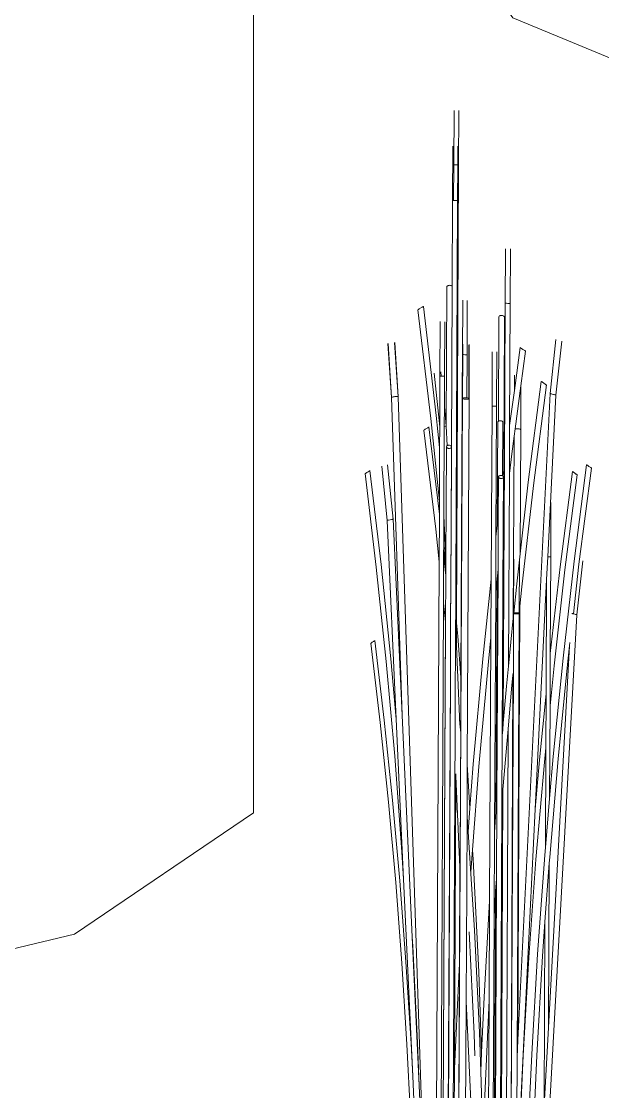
# Model space of a CAD drawing. Header units: inches. Extents: x 249 to 1192, y -18 to 440.
# Drawn here: x 629.388 to 630.374, y 181.661 to 183.476 of the extents above; entities that cross this region are included whole.
import ezdxf

# ---------------------------------------------------------------- set-up
doc = ezdxf.new("R2010")
doc.units = ezdxf.units.IN
doc.header["$MEASUREMENT"] = 0
doc.layers.add('DINDING', color=6, linetype='Continuous', lineweight=0)
doc.layers.add('VEGETASI', color=60, linetype='Continuous', lineweight=0)

# ---------------------------------------------------------------- blocks, each defined once
blk = doc.blocks.new('tanaman2')
for p, q in [((605.1202, 357.571), (605.1198, 357.4787)), ((605.1285, 357.5708), (605.1281, 357.4785)), ((605.1184, 357.5106), (605.1179, 357.4183)), ((605.1267, 357.5104), (605.1266, 357.4785)), ((605.1195, 357.4183), (605.1198, 357.4787)), ((605.1198, 357.4787), (605.1199, 357.4787)), ((605.1199, 357.4787), (605.1203, 357.4787)), ((605.1203, 357.4787), (605.121, 357.4787)), ((605.121, 357.4787), (605.1219, 357.4787)), ((605.1219, 357.4787), (605.1239, 357.4786)), ((605.126, 357.4786), (605.1239, 357.4786)), ((605.1244, 356.702), (605.1281, 357.4785)), ((605.126, 357.4786), (605.1266, 357.4785)), ((605.1266, 357.4785), (605.1263, 357.4181)), ((605.1266, 357.4785), (605.1269, 357.4785)), ((605.1269, 357.4785), (605.1275, 357.4785)), ((605.1275, 357.4785), (605.128, 357.4785)), ((605.128, 357.4785), (605.1281, 357.4785)), ((605.1173, 357.2726), (605.1179, 357.4183)), ((605.1179, 357.4183), (605.1181, 357.4183)), ((605.1181, 357.4183), (605.1185, 357.4183)), ((605.1185, 357.4183), (605.1192, 357.4183)), ((605.1192, 357.4183), (605.1195, 357.4183)), ((605.1195, 357.4183), (605.12, 357.4182)), ((605.1221, 357.4182), (605.12, 357.4182)), ((605.1242, 357.4181), (605.1221, 357.4182)), ((605.1226, 356.643), (605.1263, 357.4181)), ((605.1242, 357.4181), (605.1251, 357.4181)), ((605.1251, 357.4181), (605.1257, 357.4181)), ((605.1257, 357.4181), (605.1261, 357.4181)), ((605.1261, 357.4181), (605.1263, 357.4181)), ((605.2076, 357.3363), (605.2072, 357.244)), ((605.216, 357.3361), (605.2155, 357.2438)), ((605.1081, 357.2715), (605.107, 357.0364)), ((605.1081, 357.2715), (605.1082, 357.2723)), ((605.1082, 357.2723), (605.1087, 357.2731)), ((605.1087, 357.2731), (605.1095, 357.2737)), ((605.1095, 357.2737), (605.1105, 357.2742)), ((605.1105, 357.2742), (605.1117, 357.2744)), ((605.1117, 357.2744), (605.1129, 357.2745)), ((605.1129, 357.2745), (605.1142, 357.2744)), ((605.1142, 357.2744), (605.1153, 357.274)), ((605.1153, 357.274), (605.1163, 357.2735)), ((605.1153, 356.8569), (605.1173, 357.2726)), ((605.1163, 357.2735), (605.1171, 357.2728)), ((605.1171, 357.2728), (605.1173, 357.2726)), ((605.0648, 357.2366), (605.0612, 357.2344)), ((605.0659, 357.2373), (605.0648, 357.2366)), ((605.0669, 357.2379), (605.0659, 357.2373)), ((605.0669, 357.2379), (605.0676, 357.2384)), ((605.0676, 357.2384), (605.0681, 357.2387)), ((605.0681, 357.2387), (605.0682, 357.2388)), ((605.0901, 357.0539), (605.0682, 357.2388)), ((605.1349, 357.2493), (605.1345, 357.1569)), ((605.1428, 357.249), (605.1423, 357.1567)), ((605.2059, 356.9699), (605.2072, 357.244)), ((605.2072, 357.244), (605.2073, 357.244)), ((605.2073, 357.244), (605.2078, 357.244)), ((605.2078, 357.244), (605.2084, 357.244)), ((605.2084, 357.244), (605.2093, 357.244)), ((605.2093, 357.244), (605.2114, 357.2439)), ((605.2134, 357.2438), (605.2114, 357.2439)), ((605.2134, 357.2438), (605.2143, 357.2438)), ((605.2143, 357.2438), (605.215, 357.2438)), ((605.2145, 357.0366), (605.2155, 357.2438)), ((605.215, 357.2438), (605.2154, 357.2438)), ((605.2154, 357.2438), (605.2155, 357.2438)), ((605.0589, 357.2329), (605.0591, 357.233)), ((605.0808, 357.0484), (605.0589, 357.2329)), ((605.0591, 357.233), (605.0595, 357.2333)), ((605.0595, 357.2333), (605.0602, 357.2337)), ((605.0595, 357.2333), (605.0595, 357.2333)), ((605.0602, 357.2337), (605.0603, 357.2338)), ((605.0612, 357.2344), (605.0603, 357.2338)), ((605.1956, 357.0441), (605.1964, 357.2205)), ((605.1964, 357.2205), (605.1965, 357.2213)), ((605.1965, 357.2213), (605.197, 357.222)), ((605.197, 357.222), (605.1978, 357.2226)), ((605.1978, 357.2226), (605.1988, 357.2231)), ((605.1988, 357.2231), (605.2, 357.2234)), ((605.2, 357.2234), (605.2012, 357.2234)), ((605.2012, 357.2234), (605.2025, 357.2233)), ((605.2025, 357.2233), (605.2036, 357.223)), ((605.2036, 357.223), (605.2046, 357.2224)), ((605.2046, 357.2224), (605.2054, 357.2218)), ((605.2049, 356.9614), (605.206, 357.2202)), ((605.2054, 357.2218), (605.2059, 357.221)), ((605.2059, 357.221), (605.206, 357.2202)), ((605.0968, 357.2129), (605.0964, 357.1206)), ((605.1045, 357.2127), (605.104, 357.1204)), ((605.2932, 357.1826), (605.2831, 357.0911)), ((605.008, 357.1761), (605.0141, 357.0841)), ((605.0085, 357.176), (605.0141, 357.0841)), ((605.0191, 357.1775), (605.0252, 357.0855)), ((605.0196, 357.1774), (605.0252, 357.0855)), ((605.1344, 357.1731), (605.134, 357.0813)), ((605.135, 357.1746), (605.1349, 357.1569)), ((605.1455, 357.1728), (605.1451, 357.0829)), ((605.1461, 357.1742), (605.1457, 357.0824)), ((605.2226, 357.0959), (605.2325, 357.169)), ((605.2325, 357.169), (605.2326, 357.1689)), ((605.2326, 357.1689), (605.2331, 357.1686)), ((605.2331, 357.1686), (605.2338, 357.1681)), ((605.2338, 357.1681), (605.2348, 357.1675)), ((605.2338, 357.104), (605.2417, 357.1628)), ((605.2371, 357.1659), (605.2348, 357.1675)), ((605.2394, 357.1644), (605.2371, 357.1659)), ((605.2394, 357.1644), (605.2404, 357.1638)), ((605.2404, 357.1638), (605.2411, 357.1633)), ((605.2411, 357.1633), (605.2416, 357.163)), ((605.2416, 357.163), (605.2417, 357.1628)), ((605.303, 357.1799), (605.2929, 357.0883)), ((605.1342, 357.0816), (605.1345, 357.1569)), ((605.1345, 357.1569), (605.1346, 357.1569)), ((605.1349, 357.1569), (605.1345, 357.0827)), ((605.1346, 357.1569), (605.1349, 357.1569)), ((605.1349, 357.1569), (605.135, 357.1569)), ((605.135, 357.1569), (605.1357, 357.1569)), ((605.1357, 357.1569), (605.1365, 357.1569)), ((605.1384, 357.1568), (605.1365, 357.1569)), ((605.1404, 357.1568), (605.1384, 357.1568)), ((605.1404, 357.1568), (605.1412, 357.1568)), ((605.1412, 357.1568), (605.1418, 357.1567)), ((605.1418, 357.1567), (605.1422, 357.1567)), ((605.142, 357.0836), (605.1423, 357.1567)), ((605.1422, 357.1567), (605.1423, 357.1567)), ((605.1851, 357.1618), (605.1847, 357.0695)), ((605.1928, 357.1616), (605.1923, 357.0693)), ((605.0978, 357.1278), (605.0985, 357.1205)), ((605.0868, 357.1256), (605.096, 357.0344)), ((605.096, 357.0344), (605.0964, 357.1206)), ((605.0964, 357.1206), (605.0965, 357.1206)), ((605.0965, 357.1206), (605.0969, 357.1206)), ((605.0969, 357.1206), (605.0975, 357.1206)), ((605.0975, 357.1206), (605.0983, 357.1205)), ((605.0983, 357.1205), (605.0985, 357.1205)), ((605.1002, 357.1205), (605.0985, 357.1205)), ((605.1021, 357.1204), (605.1002, 357.1205)), ((605.1021, 357.1204), (605.1029, 357.1204)), ((605.1029, 357.1204), (605.1035, 357.1204)), ((605.1035, 357.1204), (605.1039, 357.1204)), ((605.1038, 357.0684), (605.104, 357.1204)), ((605.1039, 357.1204), (605.104, 357.1204)), ((605.2227, 357.122), (605.2226, 357.0959)), ((605.2463, 356.9408), (605.2683, 357.1115)), ((605.2683, 357.1115), (605.2685, 357.1114)), ((605.2685, 357.1114), (605.2689, 357.1111)), ((605.2689, 357.1111), (605.2696, 357.1107)), ((605.2696, 357.1107), (605.2705, 357.1101)), ((605.2726, 357.1086), (605.2705, 357.1101)), ((605.2748, 357.1071), (605.2726, 357.1086)), ((605.2145, 357.0366), (605.2226, 357.0959)), ((605.2239, 357.031), (605.2338, 357.104)), ((605.2831, 357.0911), (605.2286, 355.9943)), ((605.2338, 357.104), (605.2334, 357.0299)), ((605.255, 356.9351), (605.2769, 357.1055)), ((605.2748, 357.1071), (605.2757, 357.1064)), ((605.2757, 357.1064), (605.2763, 357.1059)), ((605.2763, 357.1059), (605.2768, 357.1056)), ((605.2768, 357.1056), (605.2769, 357.1055)), ((605.2831, 357.0911), (605.2833, 357.091)), ((605.2833, 357.091), (605.2837, 357.0909)), ((605.2837, 357.0909), (605.2845, 357.0907)), ((605.2845, 357.0907), (605.2855, 357.0904)), ((605.2855, 357.0904), (605.2867, 357.0901)), ((605.2867, 357.0901), (605.2893, 357.0894)), ((605.2893, 357.0894), (605.2904, 357.0891)), ((605.0141, 357.0841), (605.0144, 357.0843)), ((605.0141, 357.0841), (605.032, 356.5456)), ((605.0144, 357.0843), (605.015, 357.0846)), ((605.015, 357.0846), (605.016, 357.0849)), ((605.016, 357.0849), (605.0172, 357.0852)), ((605.0172, 357.0852), (605.0185, 357.0855)), ((605.0185, 357.0855), (605.02, 357.0857)), ((605.02, 357.0857), (605.0214, 357.0858)), ((605.0214, 357.0858), (605.0227, 357.0859)), ((605.0227, 357.0859), (605.0238, 357.0859)), ((605.0238, 357.0859), (605.0246, 357.0858)), ((605.0246, 357.0858), (605.0251, 357.0857)), ((605.0251, 357.0857), (605.0252, 357.0855)), ((605.0252, 357.0855), (605.0719, 355.6769)), ((605.1345, 357.0827), (605.1254, 355.1901)), ((605.134, 357.0813), (605.1318, 356.6097)), ((605.1319, 356.608), (605.1342, 357.0816)), ((605.134, 357.0813), (605.1342, 357.0816)), ((605.1345, 357.0827), (605.1347, 357.083)), ((605.1347, 357.0824), (605.1345, 357.0827)), ((605.1347, 357.083), (605.1353, 357.0833)), ((605.1353, 357.0821), (605.1347, 357.0824)), ((605.1353, 357.0833), (605.1361, 357.0835)), ((605.1361, 357.0818), (605.1353, 357.0821)), ((605.1361, 357.0835), (605.1373, 357.0837)), ((605.1373, 357.0816), (605.1361, 357.0818)), ((605.1373, 357.0837), (605.1386, 357.0837)), ((605.1387, 357.0814), (605.1373, 357.0816)), ((605.1386, 357.0837), (605.1401, 357.0837)), ((605.1401, 357.0814), (605.1387, 357.0814)), ((605.1401, 357.0837), (605.1415, 357.0837)), ((605.1415, 357.0814), (605.1401, 357.0814)), ((605.1415, 357.0837), (605.142, 357.0836)), ((605.1429, 357.0814), (605.1415, 357.0814)), ((605.142, 357.0836), (605.1429, 357.0835)), ((605.1457, 357.0824), (605.1427, 356.4617)), ((605.1429, 357.0835), (605.144, 357.0833)), ((605.144, 357.0816), (605.1429, 357.0814)), ((605.144, 357.0833), (605.1449, 357.083)), ((605.1449, 357.0818), (605.144, 357.0816)), ((605.1449, 357.083), (605.1451, 357.0829)), ((605.1455, 357.0821), (605.1449, 357.0818)), ((605.1451, 357.0829), (605.1455, 357.0827)), ((605.1455, 357.0827), (605.1457, 357.0824)), ((605.1457, 357.0824), (605.1455, 357.0821)), ((605.2929, 357.0883), (605.2793, 356.8141)), ((605.2904, 357.0891), (605.2915, 357.0888)), ((605.2915, 357.0888), (605.2922, 357.0885)), ((605.2922, 357.0885), (605.2927, 357.0884)), ((605.2927, 357.0884), (605.2929, 357.0883)), ((605.0958, 356.9992), (605.0901, 357.0539)), ((605.1036, 357.035), (605.1038, 357.0684)), ((605.1038, 357.0684), (605.107, 357.0364)), ((605.1833, 356.7763), (605.1847, 357.0695)), ((605.1847, 357.0695), (605.1848, 357.0695)), ((605.1848, 357.0695), (605.1852, 357.0695)), ((605.1852, 357.0695), (605.1858, 357.0695)), ((605.1858, 357.0695), (605.1866, 357.0695)), ((605.1866, 357.0695), (605.1885, 357.0694)), ((605.1904, 357.0694), (605.1885, 357.0694)), ((605.1904, 357.0694), (605.1912, 357.0693)), ((605.1912, 357.0693), (605.1918, 357.0693)), ((605.1913, 356.8482), (605.1923, 357.0693)), ((605.1918, 357.0693), (605.1922, 357.0693)), ((605.1922, 357.0693), (605.1923, 357.0693)), ((605.0954, 356.908), (605.0808, 357.0484)), ((605.1029, 356.8839), (605.1036, 357.035)), ((605.1043, 357.0352), (605.1036, 357.035)), ((605.1055, 357.0354), (605.1043, 357.0352)), ((605.1064, 357.0355), (605.1055, 357.0354)), ((605.1064, 357.0355), (605.1069, 357.0356)), ((605.1069, 357.0356), (605.107, 357.0357)), ((605.107, 357.0357), (605.107, 357.0364)), ((605.107, 357.0364), (605.1071, 357.0357)), ((605.107, 357.0357), (605.1071, 357.0357)), ((605.1071, 357.0357), (605.1086, 357.0026)), ((605.1936, 356.8678), (605.1944, 357.0423)), ((605.1944, 357.0423), (605.1946, 357.043)), ((605.1946, 357.043), (605.195, 357.0437)), ((605.195, 357.0437), (605.1956, 357.0441)), ((605.1956, 357.0441), (605.1957, 357.0442)), ((605.1957, 357.0442), (605.1966, 357.0446)), ((605.1966, 357.0446), (605.1977, 357.0449)), ((605.1977, 357.0449), (605.1988, 357.0449)), ((605.1988, 357.0449), (605.1999, 357.0448)), ((605.1999, 357.0448), (605.201, 357.0445)), ((605.201, 357.0445), (605.2019, 357.044)), ((605.2019, 357.044), (605.2026, 357.0434)), ((605.2026, 357.0434), (605.203, 357.0427)), ((605.2027, 356.9515), (605.2031, 357.042)), ((605.203, 357.0427), (605.2031, 357.042)), ((605.2142, 356.9555), (605.2145, 357.0366)), ((605.0692, 357.029), (605.0694, 357.0291)), ((605.0891, 356.8611), (605.0692, 357.029)), ((605.0694, 357.0291), (605.0698, 357.0294)), ((605.0698, 357.0294), (605.0705, 357.0298)), ((605.0705, 357.0298), (605.0714, 357.0303)), ((605.0705, 357.0298), (605.0705, 357.0298)), ((605.0724, 357.031), (605.0714, 357.0304)), ((605.0714, 357.0303), (605.0714, 357.0304)), ((605.0724, 357.031), (605.0746, 357.0324)), ((605.0756, 357.033), (605.0746, 357.0324)), ((605.0756, 357.033), (605.0765, 357.0336)), ((605.0772, 357.034), (605.0765, 357.0336)), ((605.0765, 357.0336), (605.0765, 357.0336)), ((605.0772, 357.034), (605.0776, 357.0343)), ((605.0776, 357.0343), (605.0777, 357.0344)), ((605.0953, 356.8862), (605.0777, 357.0344)), ((605.0958, 356.9992), (605.096, 357.0344)), ((605.2182, 356.9888), (605.2222, 357.0187)), ((605.2222, 357.0187), (605.2208, 356.71)), ((605.2222, 357.0187), (605.2239, 357.031)), ((605.2239, 357.0311), (605.2251, 357.0312)), ((605.2239, 357.031), (605.2239, 357.0311)), ((605.2251, 357.0312), (605.2264, 357.0313)), ((605.2264, 357.0313), (605.2279, 357.0313)), ((605.2279, 357.0313), (605.2293, 357.0312)), ((605.2293, 357.0312), (605.2306, 357.0311)), ((605.2306, 357.0311), (605.2318, 357.0308)), ((605.2318, 357.0308), (605.2327, 357.0305)), ((605.2334, 357.0299), (605.2324, 356.8193)), ((605.2327, 357.0305), (605.2332, 357.0302)), ((605.2332, 357.0302), (605.2334, 357.0299)), ((605.0954, 356.908), (605.0958, 356.9992)), ((605.1074, 357.0007), (605.1064, 356.8077)), ((605.1074, 357.0007), (605.1075, 357.0014)), ((605.1075, 357), (605.1074, 357.0007)), ((605.1075, 357.0014), (605.108, 357.0021)), ((605.1079, 356.9994), (605.1075, 357)), ((605.1086, 356.9988), (605.1079, 356.9994)), ((605.108, 357.0021), (605.1086, 357.0026)), ((605.1086, 357.0026), (605.1095, 357.003)), ((605.1095, 356.9983), (605.1086, 356.9988)), ((605.1095, 357.003), (605.1105, 357.0032)), ((605.1105, 357.0032), (605.1116, 357.0033)), ((605.1116, 357.0033), (605.1127, 357.0032)), ((605.1127, 357.0032), (605.1138, 357.0029)), ((605.1138, 357.0029), (605.1147, 357.0024)), ((605.1153, 356.9991), (605.1146, 356.9986)), ((605.1147, 357.0024), (605.1153, 357.0018)), ((605.1152, 356.8593), (605.1159, 357.0005)), ((605.1153, 357.0018), (605.1157, 357.0012)), ((605.1157, 356.9998), (605.1153, 356.9991)), ((605.1157, 357.0012), (605.1159, 357.0005)), ((605.1159, 357.0005), (605.1157, 356.9998)), ((605.1105, 356.998), (605.1095, 356.9983)), ((605.1116, 356.9979), (605.1105, 356.998)), ((605.1127, 356.998), (605.1116, 356.9979)), ((605.1138, 356.9982), (605.1127, 356.998)), ((605.1146, 356.9986), (605.1138, 356.9982)), ((605.2142, 356.9555), (605.2182, 356.9888)), ((604.9975, 356.968), (605.0068, 356.8759)), ((605.0074, 356.9699), (605.0167, 356.8778)), ((605.2049, 356.9614), (605.2059, 356.9699)), ((605.2055, 356.8833), (605.2059, 356.9699)), ((605.324, 356.8069), (605.345, 356.9703)), ((605.3323, 356.8015), (605.3533, 356.9646)), ((605.345, 356.9703), (605.3452, 356.9702)), ((605.3452, 356.9702), (605.3456, 356.9699)), ((605.3456, 356.9699), (605.3462, 356.9695)), ((605.3462, 356.9695), (605.3471, 356.9689)), ((605.3492, 356.9675), (605.3471, 356.9689)), ((605.3512, 356.966), (605.3492, 356.9675)), ((605.3512, 356.966), (605.3521, 356.9654)), ((605.3521, 356.9654), (605.3527, 356.965)), ((605.3527, 356.965), (605.3531, 356.9647)), ((605.3531, 356.9647), (605.3533, 356.9646)), ((604.9695, 356.9551), (604.9697, 356.9552)), ((604.9883, 356.7964), (604.9695, 356.9551)), ((604.9697, 356.9552), (604.9701, 356.9554)), ((604.9701, 356.9554), (604.9707, 356.9558)), ((604.9707, 356.9558), (604.9715, 356.9564)), ((604.9715, 356.9564), (604.9725, 356.957)), ((604.9715, 356.9564), (604.9715, 356.9564)), ((604.9735, 356.9577), (604.9725, 356.957)), ((604.9725, 356.957), (604.9725, 356.957)), ((604.9746, 356.9583), (604.9735, 356.9577)), ((604.9746, 356.9583), (604.9764, 356.9594)), ((604.9764, 356.9594), (604.977, 356.9598)), ((604.977, 356.9598), (604.9774, 356.9601)), ((604.9774, 356.9601), (604.9775, 356.9602)), ((604.9964, 356.8012), (604.9775, 356.9602)), ((605.1953, 356.8819), (605.1957, 356.9496)), ((605.1957, 356.9496), (605.1958, 356.9503)), ((605.1958, 356.9489), (605.1957, 356.9496)), ((605.1958, 356.9503), (605.1962, 356.951)), ((605.1962, 356.9483), (605.1958, 356.9489)), ((605.1962, 356.951), (605.1969, 356.9515)), ((605.1969, 356.9477), (605.1962, 356.9483)), ((605.1969, 356.9515), (605.1978, 356.9519)), ((605.1978, 356.9472), (605.1969, 356.9477)), ((605.1978, 356.9519), (605.1988, 356.9522)), ((605.1988, 356.9469), (605.1978, 356.9472)), ((605.1988, 356.9522), (605.1999, 356.9522)), ((605.1999, 356.9468), (605.1988, 356.9469)), ((605.1999, 356.9522), (605.201, 356.9521)), ((605.201, 356.9469), (605.1999, 356.9468)), ((605.201, 356.9521), (605.2021, 356.9518)), ((605.2021, 356.9471), (605.201, 356.9469)), ((605.2021, 356.9518), (605.2027, 356.9515)), ((605.2029, 356.9475), (605.2021, 356.9471)), ((605.2027, 356.9515), (605.2029, 356.9513)), ((605.2029, 356.9513), (605.2036, 356.9508)), ((605.2036, 356.9481), (605.2029, 356.9475)), ((605.2036, 356.9508), (605.2049, 356.9614)), ((605.2036, 356.9508), (605.204, 356.9501)), ((605.204, 356.9487), (605.2036, 356.9481)), ((605.2038, 356.8691), (605.2042, 356.9494)), ((605.204, 356.9501), (605.2042, 356.9494)), ((605.2042, 356.9494), (605.204, 356.9487)), ((605.2126, 356.6285), (605.2142, 356.9555)), ((605.3003, 356.7972), (605.3211, 356.9588)), ((605.3085, 356.7919), (605.3293, 356.9531)), ((605.3211, 356.9588), (605.3213, 356.9587)), ((605.3213, 356.9587), (605.3217, 356.9584)), ((605.3217, 356.9584), (605.3223, 356.958)), ((605.3223, 356.958), (605.3232, 356.9574)), ((605.3252, 356.956), (605.3232, 356.9574)), ((605.3272, 356.9545), (605.3252, 356.956)), ((605.3272, 356.9545), (605.3281, 356.954)), ((605.3281, 356.954), (605.3287, 356.9535)), ((605.3287, 356.9535), (605.3291, 356.9532)), ((605.3291, 356.9532), (605.3293, 356.9531)), ((605.2324, 356.8193), (605.2463, 356.9408)), ((605.2354, 356.7634), (605.255, 356.9351)), ((605.0953, 356.8862), (605.0954, 356.908)), ((605.2847, 356.9063), (605.2843, 356.814)), ((605.0068, 356.8759), (605.007, 356.8759)), ((605.0068, 356.8759), (605.0223, 356.539)), ((605.007, 356.8759), (605.0074, 356.876)), ((605.0075, 356.876), (605.0074, 356.876)), ((605.0082, 356.8762), (605.0075, 356.876)), ((605.0093, 356.8764), (605.0082, 356.8762)), ((605.0093, 356.8764), (605.0118, 356.8769)), ((605.0118, 356.8769), (605.0142, 356.8774)), ((605.0153, 356.8775), (605.0142, 356.8774)), ((605.0161, 356.8777), (605.0153, 356.8775)), ((605.0161, 356.8777), (605.0166, 356.8778)), ((605.0166, 356.8778), (605.0167, 356.8778)), ((605.0167, 356.8778), (605.032, 356.5456)), ((605.0949, 356.8058), (605.0953, 356.8862)), ((605.1027, 356.8339), (605.1029, 356.8839)), ((605.1029, 356.8839), (605.1064, 356.8077)), ((605.1936, 356.8678), (605.1953, 356.8819)), ((605.1949, 356.7924), (605.1953, 356.8819)), ((605.2045, 356.8749), (605.2029, 356.5207)), ((605.2038, 356.5319), (605.2055, 356.8833)), ((605.2038, 356.8691), (605.2045, 356.8749)), ((605.2045, 356.8749), (605.2055, 356.8833)), ((605.0949, 356.8058), (605.0891, 356.8611)), ((605.1144, 356.6947), (605.1152, 356.8593)), ((605.1145, 356.6928), (605.1153, 356.8569)), ((605.1152, 356.8593), (605.1153, 356.8569)), ((605.1913, 356.8482), (605.1936, 356.8678)), ((605.2038, 356.8691), (605.202, 356.5108)), ((605.1909, 356.7539), (605.1913, 356.8482)), ((605.1022, 356.7354), (605.1026, 356.8184)), ((605.1026, 356.8184), (605.1027, 356.8339)), ((605.1059, 356.7869), (605.1026, 356.8184)), ((605.1059, 356.7978), (605.1027, 356.8339)), ((605.2313, 356.8088), (605.2324, 356.8193)), ((605.0131, 356.6409), (604.9964, 356.8012)), ((605.088, 355.3272), (605.0949, 356.8058)), ((605.1064, 356.7932), (605.1064, 356.8077)), ((605.2218, 356.8102), (605.2213, 356.7184)), ((605.2266, 356.7684), (605.2313, 356.8088)), ((605.2313, 356.8088), (605.2308, 356.7181)), ((605.2313, 356.8099), (605.2313, 356.8088)), ((605.2793, 356.8141), (605.2774, 356.7756)), ((605.2809, 356.8141), (605.2793, 356.8141)), ((605.2826, 356.814), (605.2809, 356.8141)), ((605.2826, 356.814), (605.2833, 356.814)), ((605.2833, 356.814), (605.2838, 356.814)), ((605.2835, 356.6503), (605.2843, 356.814)), ((605.2838, 356.814), (605.2842, 356.814)), ((605.2842, 356.814), (605.2843, 356.814)), ((605.3052, 356.642), (605.324, 356.8069)), ((605.3227, 356.7175), (605.3323, 356.8015)), ((605.3389, 356.8074), (605.3288, 356.7159)), ((605.005, 356.6367), (604.9883, 356.7964)), ((605.1059, 356.7869), (605.1059, 356.7978)), ((605.1064, 356.7932), (605.1059, 356.7978)), ((605.1063, 356.783), (605.1059, 356.7869)), ((605.1059, 356.7002), (605.1063, 356.783)), ((605.1063, 356.783), (605.1064, 356.7932)), ((605.1949, 356.7924), (605.193, 356.4031)), ((605.1932, 356.7765), (605.1949, 356.7924)), ((605.2835, 356.6503), (605.3003, 356.7972)), ((605.2899, 356.6294), (605.3085, 356.7919)), ((605.1691, 356.6411), (605.1833, 356.7763)), ((605.1828, 356.6775), (605.1833, 356.7763)), ((605.1909, 356.7539), (605.1932, 356.7765)), ((605.1932, 356.7765), (605.1914, 356.3816)), ((605.2217, 356.7187), (605.2266, 356.7684)), ((605.232, 356.7302), (605.2354, 356.7634)), ((605.2774, 356.7756), (605.258, 356.3863)), ((605.2765, 356.5819), (605.2774, 356.7756)), ((605.1889, 356.347), (605.1909, 356.7539)), ((605.095, 355.1901), (605.1022, 356.7354)), ((605.1055, 356.7038), (605.1022, 356.7354)), ((605.232, 356.7302), (605.2286, 355.9943)), ((605.2308, 356.7181), (605.232, 356.7302)), ((605.2126, 356.6285), (605.2208, 356.71)), ((605.2208, 356.71), (605.2213, 356.7153)), ((605.2213, 356.7153), (605.2209, 356.6185)), ((605.2213, 356.7184), (605.2215, 356.7186)), ((605.2215, 356.7181), (605.2213, 356.7184)), ((605.2213, 356.7184), (605.2213, 356.7153)), ((605.2215, 356.7186), (605.2217, 356.7187)), ((605.222, 356.7178), (605.2215, 356.7181)), ((605.2217, 356.7187), (605.222, 356.7188)), ((605.222, 356.7188), (605.2227, 356.719)), ((605.2227, 356.7176), (605.222, 356.7178)), ((605.2227, 356.719), (605.2237, 356.7192)), ((605.2237, 356.7174), (605.2227, 356.7176)), ((605.2237, 356.7192), (605.2248, 356.7192)), ((605.2249, 356.7173), (605.2237, 356.7174)), ((605.2248, 356.7192), (605.2261, 356.7192)), ((605.2261, 356.7172), (605.2249, 356.7173)), ((605.2261, 356.7192), (605.2273, 356.7192)), ((605.2273, 356.7172), (605.2261, 356.7172)), ((605.2308, 356.7181), (605.2272, 355.9652)), ((605.2273, 356.7192), (605.2284, 356.719)), ((605.2284, 356.7173), (605.2273, 356.7172)), ((605.2284, 356.719), (605.2294, 356.7188)), ((605.2294, 356.7174), (605.2284, 356.7173)), ((605.2294, 356.7188), (605.2302, 356.7186)), ((605.2302, 356.7176), (605.2294, 356.7174)), ((605.2302, 356.7186), (605.2307, 356.7184)), ((605.2307, 356.7178), (605.2302, 356.7176)), ((605.2307, 356.7184), (605.2308, 356.7181)), ((605.2308, 356.7181), (605.2307, 356.7178)), ((605.3288, 356.7159), (605.2797, 355.831)), ((605.3201, 356.7181), (605.3205, 356.718)), ((605.3205, 356.718), (605.3209, 356.7179)), ((605.3209, 356.7179), (605.3214, 356.7178)), ((605.3214, 356.7178), (605.3218, 356.7176)), ((605.3218, 356.7176), (605.3227, 356.7175)), ((605.3227, 356.7175), (605.323, 356.7174)), ((605.323, 356.7174), (605.3253, 356.7168)), ((605.3253, 356.7168), (605.3265, 356.7165)), ((605.3265, 356.7165), (605.3274, 356.7163)), ((605.3274, 356.7163), (605.3282, 356.7161)), ((605.3282, 356.7161), (605.3286, 356.716)), ((605.3286, 356.716), (605.3288, 356.7159)), ((605.1055, 356.7038), (605.0985, 355.1901)), ((605.1059, 356.7002), (605.0987, 355.1901)), ((605.1059, 356.7002), (605.1055, 356.7038)), ((605.114, 356.6118), (605.1144, 356.6947)), ((605.1141, 356.61), (605.1145, 356.6928)), ((605.1243, 356.662), (605.1244, 356.702)), ((605.1265, 356.6796), (605.1244, 356.702)), ((605.1318, 356.6097), (605.1265, 356.6796)), ((605.1785, 356.6366), (605.1828, 356.6775)), ((605.1807, 356.2308), (605.1828, 356.6775)), ((604.979, 356.6676), (604.9791, 356.6677)), ((604.9949, 356.5333), (604.979, 356.6676)), ((604.9791, 356.6677), (604.9795, 356.6679)), ((604.9795, 356.6679), (604.98, 356.6682)), ((604.98, 356.6682), (604.9807, 356.6687)), ((604.9807, 356.6687), (604.9815, 356.6692)), ((604.9807, 356.6687), (604.9807, 356.6687)), ((604.9815, 356.6692), (604.9824, 356.6697)), ((604.9815, 356.6692), (604.9815, 356.6692)), ((604.9824, 356.6698), (604.9833, 356.6703)), ((604.9824, 356.6697), (604.9824, 356.6698)), ((604.9833, 356.6703), (604.9841, 356.6708)), ((604.9833, 356.6703), (604.9833, 356.6703)), ((604.9848, 356.6713), (604.9841, 356.6708)), ((604.9841, 356.6708), (604.9841, 356.6708)), ((604.9848, 356.6713), (604.9854, 356.6716)), ((604.9854, 356.6716), (604.9857, 356.6718)), ((604.9857, 356.6718), (604.9858, 356.6719)), ((605.0017, 356.5373), (604.9858, 356.6719)), ((605.1242, 356.6584), (605.1243, 356.662)), ((605.1243, 356.662), (605.1303, 356.5302)), ((605.3164, 356.6629), (605.2805, 356.0158)), ((605.3135, 356.6371), (605.3164, 356.6629)), ((605.3168, 356.669), (605.3164, 356.6629)), ((605.0195, 356.4758), (605.005, 356.6367)), ((605.0223, 356.539), (605.0131, 356.6409)), ((605.1224, 356.5974), (605.1226, 356.643)), ((605.1529, 356.4625), (605.1691, 356.6411)), ((605.1624, 356.4586), (605.1785, 356.6366)), ((605.2831, 356.5612), (605.2835, 356.6503)), ((605.2885, 356.4757), (605.3052, 356.642)), ((605.2969, 356.4715), (605.3135, 356.6371)), ((605.2093, 356.5947), (605.2126, 356.6285)), ((605.2209, 356.6185), (605.2167, 355.7538)), ((605.2203, 356.6134), (605.2209, 356.6185)), ((605.2831, 356.5612), (605.2899, 356.6294)), ((605.114, 356.6118), (605.1072, 355.1901)), ((605.1075, 355.1901), (605.1141, 356.61)), ((605.1141, 356.61), (605.114, 356.6118)), ((605.1315, 356.5156), (605.1319, 356.608)), ((605.1319, 356.608), (605.1318, 356.6097)), ((605.2203, 356.6134), (605.2164, 355.7466)), ((605.218, 356.5903), (605.2203, 356.6134)), ((605.1221, 356.5354), (605.1224, 356.5974)), ((605.2038, 356.5319), (605.2093, 356.5947)), ((605.2121, 356.5217), (605.218, 356.5903)), ((605.2652, 356.4698), (605.2765, 356.5819)), ((605.276, 356.4904), (605.2765, 356.5819)), ((605.032, 356.5456), (605.0493, 356.169)), ((605.2824, 356.4042), (605.2831, 356.5612)), ((605.009, 356.398), (604.9949, 356.5333)), ((605.0159, 356.4015), (605.0017, 356.5373)), ((605.0223, 356.539), (605.0347, 356.2674)), ((605.1221, 356.5222), (605.1221, 356.5354)), ((605.1303, 356.5302), (605.1295, 356.5393)), ((605.1307, 356.5255), (605.1303, 356.5302)), ((605.2029, 356.5207), (605.2038, 356.5319)), ((605.1158, 355.1901), (605.1221, 356.5222)), ((605.1315, 356.5156), (605.1307, 356.5255)), ((605.1311, 356.4261), (605.1315, 356.5156)), ((605.2015, 356.3943), (605.202, 356.5108)), ((605.202, 356.5108), (605.2029, 356.5207)), ((605.2033, 356.4193), (605.2121, 356.5217)), ((605.2077, 355.5715), (605.2121, 356.5217)), ((605.0318, 356.3139), (605.0195, 356.4758)), ((605.2735, 356.4656), (605.276, 356.4904)), ((605.2752, 356.3213), (605.276, 356.4904)), ((605.2824, 356.4042), (605.2885, 356.4757)), ((605.1427, 356.4617), (605.1423, 356.3743)), ((605.1473, 356.3881), (605.1427, 356.4617)), ((605.1473, 356.3881), (605.1529, 356.4625)), ((605.1517, 356.3173), (605.1624, 356.4586)), ((605.258, 356.3863), (605.2652, 356.4698)), ((605.2593, 356.3007), (605.2735, 356.4656)), ((605.2826, 356.3047), (605.2969, 356.4715)), ((605.1209, 355.9463), (605.1232, 356.4421)), ((605.1232, 356.4458), (605.1232, 356.4421)), ((605.1232, 356.4421), (605.1303, 356.2877)), ((605.1304, 356.2856), (605.1311, 356.4261)), ((605.1985, 355.3861), (605.2033, 356.4193)), ((605.203, 356.416), (605.2033, 356.4193)), ((605.0282, 356.2648), (605.0159, 356.4015)), ((605.1914, 356.3816), (605.193, 356.4031)), ((605.1923, 356.268), (605.193, 356.4031)), ((605.2024, 356.4068), (605.1976, 355.3677)), ((605.2015, 356.3943), (605.2024, 356.4068)), ((605.2024, 356.4068), (605.203, 356.416)), ((605.2752, 356.3213), (605.2824, 356.4042)), ((605.0213, 356.2617), (605.009, 356.398)), ((605.1442, 356.3476), (605.1473, 356.3881)), ((605.2015, 356.3943), (605.1965, 355.3458)), ((605.258, 356.3863), (605.2261, 355.7435)), ((605.1423, 356.3743), (605.1417, 356.2524)), ((605.1439, 356.3536), (605.1423, 356.3743)), ((605.1889, 356.347), (605.1914, 356.3816)), ((605.1442, 356.3476), (605.1439, 356.3536)), ((605.1487, 356.2764), (605.1442, 356.3476)), ((605.1883, 356.2048), (605.1889, 356.347)), ((605.0347, 356.2674), (605.0318, 356.3139)), ((605.1489, 356.2796), (605.1517, 356.3173)), ((605.1528, 356.3008), (605.1517, 356.3173)), ((605.2741, 356.3083), (605.2752, 356.3213)), ((605.1621, 356.1101), (605.1528, 356.3008)), ((605.2474, 356.1348), (605.2593, 356.3007)), ((605.262, 356.14), (605.2741, 356.3083)), ((605.2746, 356.1949), (605.2819, 356.2948)), ((605.2805, 356.0158), (605.2819, 356.2948)), ((605.2819, 356.2948), (605.2826, 356.3047)), ((605.1303, 356.2877), (605.1296, 356.1238)), ((605.1297, 356.1254), (605.1304, 356.2856)), ((605.1303, 356.2877), (605.1304, 356.2856)), ((605.1487, 356.2764), (605.1489, 356.2796)), ((605.1547, 356.1808), (605.1487, 356.2764)), ((605.0318, 356.1247), (605.0213, 356.2617)), ((605.0387, 356.1272), (605.0282, 356.2648)), ((605.0347, 356.2674), (605.0501, 355.9334)), ((605.1923, 356.268), (605.1877, 355.2821)), ((605.1908, 356.247), (605.1923, 356.268)), ((605.1417, 356.2524), (605.1408, 356.0602)), ((605.1908, 356.247), (605.1865, 355.308)), ((605.1883, 356.2048), (605.1904, 356.2408)), ((605.1904, 356.2408), (605.1908, 356.247)), ((605.1712, 356.0672), (605.1807, 356.2308)), ((605.1799, 356.0617), (605.1807, 356.2308)), ((605.1843, 355.3555), (605.1883, 356.2048)), ((605.2705, 356.137), (605.2746, 356.1949)), ((605.2732, 355.8829), (605.2746, 356.1949)), ((605.0502, 356.1537), (605.0493, 356.169)), ((605.0493, 356.169), (605.0608, 355.9177)), ((605.146, 356.1782), (605.1544, 356.0054)), ((605.1632, 356.0073), (605.1547, 356.1808)), ((605.0583, 355.9898), (605.0502, 356.1537)), ((605.2376, 355.9682), (605.2474, 356.1348)), ((605.2521, 355.9709), (605.262, 356.14)), ((605.2606, 355.9685), (605.2705, 356.137)), ((605.0404, 355.9869), (605.0318, 356.1247)), ((605.0474, 355.989), (605.0387, 356.1272)), ((605.1282, 356.1023), (605.1296, 356.1238)), ((605.1286, 355.8966), (605.1297, 356.1254)), ((605.1296, 356.1238), (605.1297, 356.1254)), ((605.1669, 355.9737), (605.1621, 356.1101)), ((605.1209, 355.9463), (605.1282, 356.1023)), ((605.1408, 356.0602), (605.1366, 355.1901)), ((605.1408, 356.0602), (605.1573, 355.6994)), ((605.1669, 355.9737), (605.1712, 356.0672)), ((605.1721, 355.8879), (605.1799, 356.0617)), ((605.1773, 355.5068), (605.1799, 356.0617)), ((605.1558, 355.9678), (605.1544, 356.0054)), ((605.1655, 355.9415), (605.1632, 356.0073)), ((605.2805, 356.0158), (605.2732, 355.8829)), ((605.0472, 355.8487), (605.0404, 355.9869)), ((605.0501, 355.9334), (605.0474, 355.989)), ((605.0608, 355.9177), (605.0583, 355.9898)), ((605.2286, 355.9943), (605.2272, 355.9652)), ((605.1655, 355.9415), (605.1669, 355.9737)), ((605.2272, 355.9652), (605.2261, 355.7435)), ((605.2301, 355.8009), (605.2376, 355.9682)), ((605.2444, 355.8011), (605.2521, 355.9709)), ((605.253, 355.7993), (605.2606, 355.9685)), ((605.1173, 355.1901), (605.1209, 355.9463)), ((605.0542, 355.8502), (605.0501, 355.9334)), ((605.1693, 355.8333), (605.1655, 355.9415)), ((605.0608, 355.9177), (605.0719, 355.6769))]:
    blk.add_line(p, q)
blk = doc.blocks.new('ampak samping')
at = {"layer": 'DINDING'}
for points in [[(629.8803, 185.8617), (629.8803, 183.9617), (630.2218, 183.4817), (630.948, 183.1817), (632.7467, 182.7657), (635.9659, 182.1317), (639.1078, 181.5317), (646.4328, 180.0667)], [(629.782, 183.9382), (629.782, 182.1332), (629.4778, 181.9277), (628.5803, 181.7129), (628.4298, 181.6841)]]:
    blk.add_lwpolyline(points, dxfattribs=at)
at = {"layer": 'VEGETASI'}
blk.add_blockref('tanaman2', (25.0018, -174.2465), dxfattribs=at)

msp = doc.modelspace()

# ---------------------------------------------------------------- block references
at = {"layer": 'DINDING'}
msp.add_blockref('ampak samping', (0, 0), dxfattribs=at)

doc.saveas('drawing.dxf')
